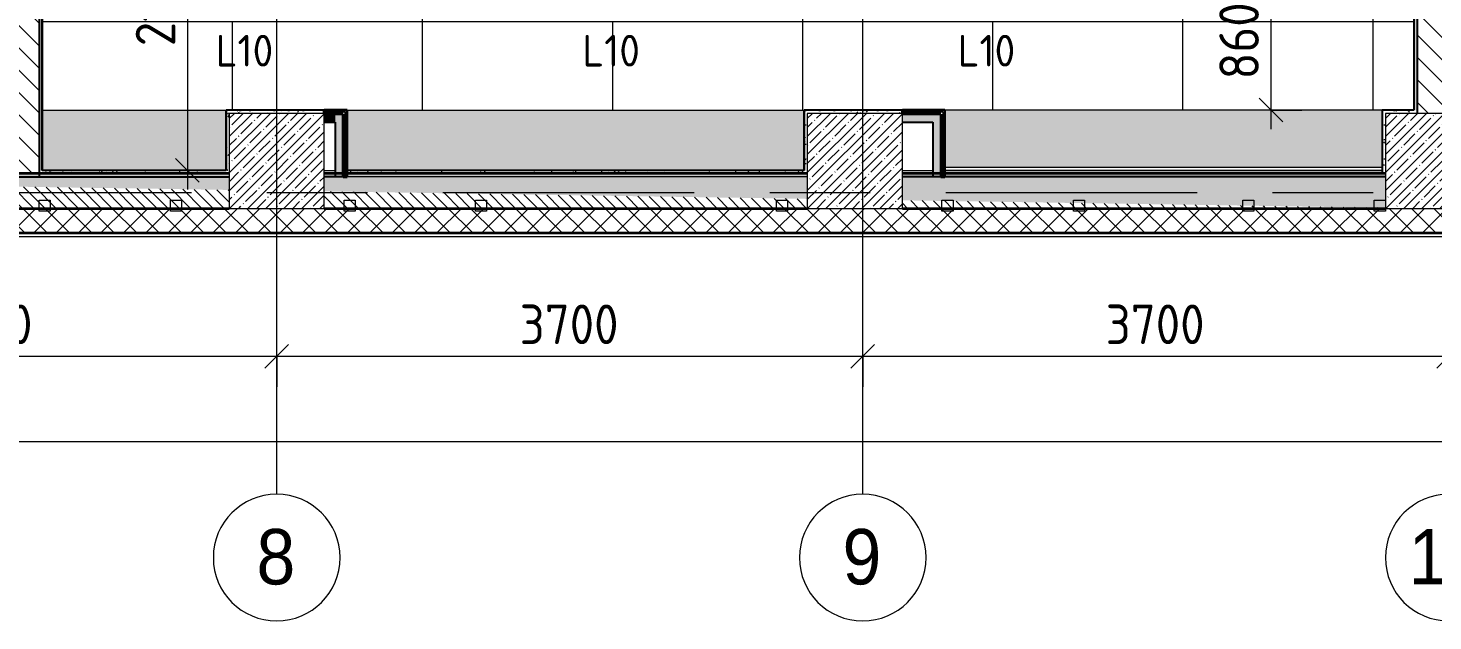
# Model space of a CAD drawing. Header units: millimetres. Extents: x -3377 to 186574, y -8553 to 29000.
# Drawn here: x 20641 to 29510, y -2706 to 1039 of the extents above; entities that cross this region are included whole.
import ezdxf

# ---------------------------------------------------------------- set-up
doc = ezdxf.new("R2010")
doc.units = ezdxf.units.MM
doc.linetypes.add('Осевая', pattern=[3175, 635, -476.25, 1587.5, -476.25])
for name, color, linetype, lineweight in [('A-ANNO-DIMS', 7, 'Continuous', 9), ('A-ANNO-DIMS-100', 7, 'Continuous', 9), ('A-CLNG-PATT', 7, 'Continuous', 9), ('A-GLAZ', 7, 'Continuous', 9), ('A-GLAZ-1', 7, 'Continuous', 13), ('A-WALL', 7, 'Continuous', 9), ('E-LITE-EQPM-IDEN', 7, 'Continuous', 9), ('I-WALL', 7, 'Continuous', 9), ('S-COLS', 7, 'Continuous', 9), ('Оси', 7, 'Continuous', 9), ('Оси-1', 7, 'Continuous', 20), ('Оси-2', 7, 'Осевая', 9)]:
    doc.layers.add(name, color=color, linetype=linetype, lineweight=lineweight)
for name, color, linetype, lineweight, true_color in [('A-CLNG-1', 7, 'Continuous', 9, 0xc0c0c0), ('A-WALL-1', 7, 'Continuous', 35, 0x3c3c3c), ('A-WALL-2', 7, 'Continuous', 25, 0x3c3c3c), ('A-WALL-FNSH-1', 7, 'Continuous', 9, 0x3c3c3c), ('A-WALL-FNSH-2', 7, 'Continuous', 13, 0x3c3c3c)]:
    doc.layers.add(name, color=color, linetype=linetype, lineweight=lineweight, true_color=true_color)
doc.layers.add('A-CLNG-PATT-1', color=7, linetype='Continuous', lineweight=9, transparency=1)
doc.styles.add('Arial', font='arial.ttf', dxfattribs={"width": 0.9, "height": 350})
doc.styles.add('GOST Common_1', font='GOST_Common.ttf', dxfattribs={"height": 200})
doc.styles.add('ISOCPEUR', font='isocpeur.ttf', dxfattribs={"width": 0.9, "height": 250})
doc.dimstyles.new('ISO-2_5_0_9К_БОЛЬШОЙ', dxfattribs={"dimscale": 304.8, "dimtxt": 248.995294, "dimasz": 0.492126, "dimexe": 0.393701, "dimexo": 0.984252, "dimgap": 0, "dimtad": 1, "dimdec": 0, "dimrnd": 10, "dimzin": 0, "dimdsep": 46, "dimtxsty": 'ISOCPEUR', "dimblk1": 'OBLIQUE', "dimblk2": 'OBLIQUE', "dimsah": 1, "dimcen": 0.09, "dimdle": 0.393701, "dimazin": 0, "dimtfac": 1, "dimtdec": 4, "dimtix": 1, "dimtmove": 0, "dimatfit": 3, "dimfxl": 1, "dimtvp": 1, "dimtolj": 1, "dimtzin": 0, "dimarcsym": 2})
pattern_1 = [(135, (0, 0), (-70.71068, -70.71068), [])]
pattern_2 = [(0, (0, 0), (121.92, 30.48), [10.058, -81.382, 10.058, -81.382, -487.68]), (0, (0, 0), (121.92, 30.48), [-182.88, 10.058, -172.822, 10.058, -81.382, -213.36]), (0, (0, 0), (121.92, 30.48), [-457.2, 10.058, -50.902, 10.058, -142.342]), (120, (45.72, 15.24), (-87.356454, 90.345817), [10.058, -81.382, 10.058, -81.382, -487.68]), (120, (45.72, 15.24), (-87.356454, 90.345817), [-182.88, 10.058, -172.822, 10.058, -81.382, -213.36]), (120, (45.72, 15.24), (-87.356454, 90.345817), [-457.2, 10.058, -50.902, 10.058, -142.342]), (240, (60.96, 76.2), (-34.563546, -120.825817), [10.058, -81.382, 10.058, -81.382, -487.68]), (240, (60.96, 76.2), (-34.563546, -120.825817), [-182.88, 10.058, -172.822, 10.058, -81.382, -213.36]), (240, (60.96, 76.2), (-34.563546, -120.825817), [-457.2, 10.058, -50.902, 10.058, -142.342])]
pattern_3 = [(45, (0, 0), (-106.066, 106.066), []), (135, (0, 0), (-106.066, -106.066), [])]

# ---------------------------------------------------------------- blocks, each defined once
blk = doc.blocks.new('BSC_Колонна _Прямоугольная - 600х600-V1-План расстановки осветительного оборудования 1 этажа в осях 1-12')
at = {"layer": 'S-COLS'}
h = blk.add_hatch(dxfattribs=at)
h.set_pattern_fill('FP_3', color=256, style=0, pattern_type=2)
h.set_pattern_definition([(45, (-25860, -200), (-57.02463, 57.02463), []), (45, (-25802.975, -200), (-57.02463, 57.02463), [100.806, -20.161, 3.353, -16.808])])
h.paths.add_polyline_path([(300, -300), (300, 300), (-300, 300), (-300, -300)])
for p, q in [((300, 300), (-300, 300)), ((-300, 300), (-300, -300)), ((300, -300), (300, 300)), ((-300, -300), (300, -300))]:
    blk.add_line(p, q, dxfattribs=at)
blk = doc.blocks.new('BSC_Колонна _Прямоугольная - 600х600-V2-План расстановки осветительного оборудования 1 этажа в осях 1-12')
at = {"layer": 'S-COLS'}
h = blk.add_hatch(dxfattribs=at)
h.set_pattern_fill('FP_4', color=256, style=0, pattern_type=2)
h.set_pattern_definition([(45, (-29509.74, -200), (-57.02463, 57.02463), []), (45, (-29452.72, -200), (-57.02463, 57.02463), [100.806, -20.161, 3.353, -16.808])])
h.paths.add_polyline_path([(-69.7, -300), (300, -300), (300, 300), (-300, 300), (-300, -300)])
for p, q in [((300, 300), (-300, 300)), ((-300, 300), (-300, -300)), ((300, -300), (300, 300)), ((-300, -300), (300, -300))]:
    blk.add_line(p, q, dxfattribs=at)
blk = doc.blocks.new('120_Окно_СКБ_1Ст - 120_Окно_СКБ_1Ст 900х2500_h_-22445987-План расстановки осветительного оборудования 1 этажа в осях 1-12')
at = {"layer": 'A-GLAZ-1'}
for p, q in [((-450, -127), (-450, -57)), ((-450, -57), (-380, -57)), ((-380, -57), (-380, -127)), ((380, -127), (380, -57)), ((380, -57), (450, -57)), ((450, -57), (450, -127)), ((-380, -127), (-450, -127)), ((450, -127), (380, -127))]:
    blk.add_line(p, q, dxfattribs=at)
blk = doc.blocks.new('120_Окно_СКБ_2Ст - 120_Окно_СКБ_2Ст 2800х2500_створка_-22445922-План расстановки осветительного оборудования 1 этажа в осях 1-12')
at = {"layer": 'A-GLAZ-1'}
for p, q in [((-1400, -127), (-1400, -57)), ((-1400, -57), (-1330, -57)), ((-1330, -57), (-1330, -127)), ((500, -127), (500, -57)), ((500, -57), (570, -57)), ((570, -57), (570, -127)), ((1330, -127), (1330, -57)), ((1330, -57), (1400, -57)), ((1400, -57), (1400, -127)), ((-1330, -127), (-1400, -127)), ((570, -127), (500, -127)), ((1400, -127), (1330, -127))]:
    blk.add_line(p, q, dxfattribs=at)
blk = doc.blocks.new('120_Окно_СКБ_1Ст - 120_Окно_СКБ_1Ст 900х2500_h_-20664874-План расстановки осветительного оборудования 1 этажа в осях 1-12')
at = {"layer": 'A-GLAZ-1'}
for p, q in [((-450, -127), (-450, -57)), ((-450, -57), (-380, -57)), ((-380, -57), (-380, -127)), ((380, -127), (380, -57)), ((380, -57), (450, -57)), ((450, -57), (450, -127)), ((-380, -127), (-450, -127)), ((450, -127), (380, -127))]:
    blk.add_line(p, q, dxfattribs=at)
blk = doc.blocks.new('BSC_Колонна _Прямоугольная - 600х600-V39-План расстановки осветительного оборудования 1 этажа в осях 1-12')
at = {"layer": 'S-COLS'}
h = blk.add_hatch(dxfattribs=at)
h.set_pattern_fill('FP_56', color=256, style=0, pattern_type=2)
h.set_pattern_definition([(45, (-22210, -200), (-57.02463, 57.02463), []), (45, (-22152.975, -200), (-57.02463, 57.02463), [100.806, -20.161, 3.353, -16.808])])
h.paths.add_polyline_path([(252.7, -300), (300, -300), (300, 300), (-300, 300), (-300, -300)])
for p, q in [((300, 300), (-300, 300)), ((-300, 300), (-300, -300)), ((300, -300), (300, 300)), ((-300, -300), (300, -300))]:
    blk.add_line(p, q, dxfattribs=at)
blk = doc.blocks.new('Ось сетки - D8-29747960-План расстановки осветительного оборудования 1 этажа в осях 1-12')
at = {"layer": 'Оси-1'}
for start, end in [(360, 180), (180, 360)]:
    blk.add_arc((0, 0), 4, start, end, dxfattribs=at)
blk = doc.blocks.new('DIMBLOCK7-План расстановки осветительного оборудования 1 этажа в осях 1-12')
at = {"layer": 'A-ANNO-DIMS-100'}
for p, q in [((18510, -1228.1), (18510, -914.2)), ((22210, -1228.1), (22210, -914.2)), ((18510, -1034.2), (22210, -1034.2)), ((18510, -1034.2), (18510, -1228.1)), ((22210, -1034.2), (22210, -1228.1))]:
    blk.add_line(p, q, dxfattribs=at)
at = {"layer": 'A-ANNO-DIMS-100', "lineweight": 20}
for p, q in [((18510, -1034.2), (18585, -959.2)), ((22210, -1034.2), (22285, -959.2)), ((18510, -1034.2), (18435, -1109.2)), ((22210, -1034.2), (22135, -1109.2))]:
    blk.add_line(p, q, dxfattribs=at)
at = {"layer": 'A-ANNO-DIMS-100', "color": 0, "insert": (20044, -707.6), "char_height": 250, "width": 758.478, "attachment_point": 1, "line_spacing_factor": 1.149209, "style": 'ISOCPEUR'}
blk.add_mtext('3700', dxfattribs=at)
blk = doc.blocks.new('_Oblique')
at = {"color": 0, "linetype": 'ByBlock', "lineweight": -2}
blk.add_line((-0.5, -0.5), (0.5, 0.5), dxfattribs=at)
blk = doc.blocks.new('DIMBLOCK8-План расстановки осветительного оборудования 1 этажа в осях 1-12')
at = {"layer": 'A-ANNO-DIMS-100'}
for p, q in [((22210, -1228.1), (22210, -914.2)), ((25910, -1228.1), (25910, -914.2)), ((22210, -1034.2), (25910, -1034.2)), ((22210, -1034.2), (22210, -1228.1)), ((25910, -1034.2), (25910, -1228.1))]:
    blk.add_line(p, q, dxfattribs=at)
at = {"layer": 'A-ANNO-DIMS-100', "lineweight": 20}
for p, q in [((22210, -1034.2), (22285, -959.2)), ((25910, -1034.2), (25985, -959.2)), ((22210, -1034.2), (22135, -1109.2)), ((25910, -1034.2), (25835, -1109.2))]:
    blk.add_line(p, q, dxfattribs=at)
at = {"layer": 'A-ANNO-DIMS-100', "color": 0, "insert": (23744, -707.6), "char_height": 250, "width": 758.478, "attachment_point": 1, "line_spacing_factor": 1.149209, "style": 'ISOCPEUR'}
blk.add_mtext('3700', dxfattribs=at)
blk = doc.blocks.new('DIMBLOCK9-План расстановки осветительного оборудования 1 этажа в осях 1-12')
at = {"layer": 'A-ANNO-DIMS-100'}
for p, q in [((25910, -1228.1), (25910, -914.2)), ((29610, -1228.1), (29610, -914.2)), ((25910, -1034.2), (29610, -1034.2)), ((25910, -1034.2), (25910, -1228.1)), ((29610, -1034.2), (29610, -1228.1))]:
    blk.add_line(p, q, dxfattribs=at)
at = {"layer": 'A-ANNO-DIMS-100', "lineweight": 20}
for p, q in [((25910, -1034.2), (25985, -959.2)), ((29610, -1034.2), (29685, -959.2)), ((25910, -1034.2), (25835, -1109.2)), ((29610, -1034.2), (29535, -1109.2))]:
    blk.add_line(p, q, dxfattribs=at)
at = {"layer": 'A-ANNO-DIMS-100', "color": 0, "insert": (27444, -707.6), "char_height": 250, "width": 758.478, "attachment_point": 1, "line_spacing_factor": 1.149209, "style": 'ISOCPEUR'}
blk.add_mtext('3700', dxfattribs=at)
blk = doc.blocks.new('DIMBLOCK25-План расстановки осветительного оборудования 1 этажа в осях 1-12')
at = {"layer": 'A-ANNO-DIMS-100'}
for p, q in [((110, -1766), (110, -1452.1)), ((38310, -1766), (38310, -1452.1)), ((-10, -1572.1), (38430, -1572.1)), ((110, -1572.1), (110, -1766)), ((38310, -1572.1), (38310, -1766))]:
    blk.add_line(p, q, dxfattribs=at)
at = {"layer": 'A-ANNO-DIMS-100', "lineweight": 20}
for p, q in [((110, -1572.1), (185, -1497.1)), ((38310, -1572.1), (38385, -1497.1)), ((110, -1572.1), (35, -1647.1)), ((38310, -1572.1), (38235, -1647.1))]:
    blk.add_line(p, q, dxfattribs=at)
at = {"layer": 'A-ANNO-DIMS-100', "color": 0, "insert": (18815, -1245.4), "char_height": 250, "width": 948.097, "attachment_point": 1, "line_spacing_factor": 1.149209, "style": 'ISOCPEUR'}
blk.add_mtext('38200', dxfattribs=at)
blk = doc.blocks.new('DIMBLOCK104-План расстановки осветительного оборудования 1 этажа в осях 1-12')
at = {"layer": 'A-ANNO-DIMS-100', "lineweight": 20}
for p, q in [((21646.6, 2297.5), (21571.6, 2372.5)), ((21646.6, 2297.5), (21721.6, 2222.5)), ((21646.6, 140), (21571.6, 215)), ((21646.6, 140), (21721.6, 65))]:
    blk.add_line(p, q, dxfattribs=at)
at = {"layer": 'A-ANNO-DIMS-100'}
for p, q in [((21656, 2297.5), (21526.6, 2297.5)), ((21646.6, 2297.5), (21646.6, 20)), ((21646.6, 2297.5), (21656, 2297.5)), ((21452.7, 140), (21766.6, 140)), ((21646.6, 140), (21452.7, 140))]:
    blk.add_line(p, q, dxfattribs=at)
at = {"layer": 'A-ANNO-DIMS-100', "color": 0, "insert": (21320, 924.3), "char_height": 250, "width": 706.764, "attachment_point": 1, "rotation": 90, "line_spacing_factor": 1.149209, "style": 'ISOCPEUR'}
blk.add_mtext('2160', dxfattribs=at)
blk = doc.blocks.new('DIMBLOCK109-План расстановки осветительного оборудования 1 этажа в осях 1-12')
at = {"layer": 'A-ANNO-DIMS-100', "lineweight": 20}
for p, q in [((28487.8, 1381.5), (28412.8, 1456.5)), ((28487.8, 1381.5), (28562.8, 1306.5)), ((28487.8, 521), (28412.8, 596)), ((28487.8, 521), (28562.8, 446))]:
    blk.add_line(p, q, dxfattribs=at)
at = {"layer": 'A-ANNO-DIMS-100'}
for p, q in [((27944.8, 1381.5), (28607.8, 1381.5)), ((28487.8, 1381.5), (27944.8, 1381.5)), ((28487.8, 401), (28487.8, 1381.5)), ((28681.7, 521), (28367.8, 521)), ((28487.8, 521), (28681.7, 521))]:
    blk.add_line(p, q, dxfattribs=at)
at = {"layer": 'A-ANNO-DIMS-100', "color": 0, "insert": (28161.1, 714.2), "char_height": 250, "width": 568.858, "attachment_point": 1, "rotation": 90, "line_spacing_factor": 1.149209, "style": 'ISOCPEUR'}
blk.add_mtext('860', dxfattribs=at)

msp = doc.modelspace()

# ---------------------------------------------------------------- hatches: boundary and pattern name
at = {"layer": 'A-CLNG-PATT'}
h = msp.add_hatch(dxfattribs=at)
h.set_pattern_fill('FP_88', color=256, style=0, pattern_type=2)
h.set_pattern_definition([(180, (21931, 1679), (7e-14, -600), []), (270, (21931, 1679), (1200, 7e-14), [])])
h.paths.add_polyline_path([(26499.4, 521), (29389.7, 521), (29389.7, 6970), (27540, 6970), (27540, 7660), (26180, 7659), (26180, 6970), (24990, 6971), (24990, 7680), (22530, 7680), (22530, 7280), (21890, 7280), (21889, 7660), (20730, 7660), (20731, 521), (26429.5, 521)])
h.paths.add_polyline_path([(27930, 1081.5), (26730, 1081.5), (26730, 1681.5), (27930, 1681.5), (27930, 1361.8)])
h.paths.add_polyline_path([(25530, 1081.5), (24330, 1081.5), (24330, 1681.5), (25530, 1681.5), (25530, 1334.4)])
h.paths.add_polyline_path([(22462.7, 1081.5), (21930, 1081.5), (21930, 1681.5), (23130, 1681.5), (23130, 1081.5)])
h.paths.add_polyline_path([(27844.9, 3481.5), (26730, 3481.5), (26730, 4081.5), (27930, 4081.5), (27930, 3481.5)])
h.paths.add_polyline_path([(25153.8, 3481.5), (24330, 3481.5), (24330, 4081.5), (25530, 4081.5), (25530, 3481.5)])
h.paths.add_polyline_path([(22462.7, 3481.5), (21930, 3481.5), (21930, 4081.5), (23130, 4081.5), (23130, 3481.5)])
h.paths.add_polyline_path([(27844.9, 5881.5), (26730, 5881.5), (26730, 6481.5), (27930, 6481.5), (27930, 5881.5)])
h.paths.add_polyline_path([(25530, 5881.5), (24330, 5881.5), (24330, 6481.5), (25530, 6481.5), (25530, 6353.2)])
h.paths.add_polyline_path([(23130, 5881.5), (21930, 5881.5), (21930, 6481.5), (23130, 6481.5), (23130, 6353.2)])
at = {"layer": 'A-CLNG-PATT-1'}
h = msp.add_hatch(color=256, dxfattribs=at)
h.paths.add_polyline_path([(20731, 141), (21889, 141), (21889, 521), (20731, 521), (20731, 141.3)])
h.paths.add_polyline_path([(25153.8, 141), (25539, 141), (25539, 521), (22656, 521), (22656, 141), (24330, 141)])
h.paths.add_polyline_path([(27844.9, 161), (29188.7, 161), (29188.7, 521), (26429.5, 521), (26429.5, 161), (26499.4, 161)])
at = {"layer": 'A-WALL'}
h = msp.add_hatch(dxfattribs=at)
h.set_pattern_fill('FP_24', color=256, style=0, pattern_type=2)
h.set_pattern_definition([(135, (0, 0), (-35.35534, -35.35534), [])])
h.paths.add_polyline_path([(29209.7, -100), (29209.7, -96.4), (26160, -49.3), (26160, -100), (27844.9, -100)])
h.paths.add_polyline_path([(6315.8, -100), (21910, -100), (21910, 16.3), (19634.7, 51.4), (20396.4, 100), (3730, 100), (3730, -100)])
h.paths.add_polyline_path([(25560, -100), (25560, -40.1), (22510, 7), (22510, -100), (25153.8, -100)])
h = msp.add_hatch(dxfattribs=at)
h.set_pattern_fill('FP_6', color=256, style=0, pattern_type=2)
h.set_pattern_definition([(45, (0, 0), (-70.71068, 70.71068), []), (135, (0, 0), (-70.71068, -70.71068), [])])
h.paths.add_polyline_path([(38287.7, -250), (38287.7, -100), (-260, -100), (-260, -250), (37990, -250)])
at = {"layer": 'I-WALL'}
h = msp.add_hatch(dxfattribs=at)
h.set_pattern_fill('FP_15', color=256, style=0, pattern_type=2)
h.set_pattern_definition(pattern_1)
h.paths.add_polyline_path([(20510, 120), (20710, 120), (20709.6, 7680), (20510, 7680), (20510, 127.2)])
h = msp.add_hatch(dxfattribs=at)
h.set_pattern_fill('FP_85', color=256, style=0, pattern_type=2)
h.set_pattern_definition(pattern_2)
h.paths.add_polyline_path([(20710, 140), (20730, 141), (20730, 7680), (20710, 7679.6), (20710, 141)])
h = msp.add_hatch(dxfattribs=at)
h.set_pattern_fill('FP_15', color=256, style=0, pattern_type=2)
h.set_pattern_definition(pattern_1)
h.paths.add_polyline_path([(29409.7, 500), (29609.7, 500), (29609.7, 7300), (29409.7, 7300), (29409.7, 505.1)])
h = msp.add_hatch(dxfattribs=at)
h.set_pattern_fill('FP_85', color=256, style=0, pattern_type=2)
h.set_pattern_definition(pattern_2)
h.paths.add_polyline_path([(29409.7, 520), (29409.7, 6990), (29389.7, 6990), (29389.7, 520), (29394.5, 520)])
h = msp.add_hatch(dxfattribs=at)
h.set_pattern_fill('FP_85', color=256, style=0, pattern_type=2)
h.set_pattern_definition(pattern_2)
h.paths.add_polyline_path([(21890, 140), (21910, 141), (21910, 520), (21890, 520), (21890, 141)])
h = msp.add_hatch(dxfattribs=at)
h.set_pattern_fill('FP_85', color=256, style=0, pattern_type=2)
h.set_pattern_definition(pattern_2)
h.paths.add_polyline_path([(22510, 500), (22510, 520), (21910, 520), (21910, 500), (22462.7, 500)])
h = msp.add_hatch(dxfattribs=at)
h.set_pattern_fill('FP_92', color=256, style=0, pattern_type=2)
h.set_pattern_definition(pattern_3)
h.paths.add_polyline_path([(22510, 507.5), (22642.5, 507.5), (22642.5, 520), (22510, 520)])
h = msp.add_hatch(dxfattribs=at)
h.set_pattern_fill('FP_92', color=256, style=0, pattern_type=2)
h.set_pattern_definition(pattern_3)
h.paths.add_polyline_path([(22580, 495), (22630, 495), (22630, 507.5), (22510, 507.5), (22510, 495)])
for points in [[(22580, 445), (22580, 495), (22510, 495), (22510, 445)], [(22627.1, 120), (22630, 120), (22630, 495), (22580, 495), (22580, 120)], [(26353.5, 445), (26353.5, 495), (26160, 495), (26160, 445)], [(26400.6, 120), (26403.5, 120), (26403.5, 495), (26353.5, 495), (26353.5, 120)]]:
    msp.add_hatch(color=256, dxfattribs=at).paths.add_polyline_path(points)
h = msp.add_hatch(dxfattribs=at)
h.set_pattern_fill('FP_92', color=256, style=0, pattern_type=2)
h.set_pattern_definition(pattern_3)
h.paths.add_polyline_path([(22642.5, 120), (22642.5, 507.5), (22630, 507.5), (22630, 120), (22641.9, 120)])
h = msp.add_hatch(dxfattribs=at)
h.set_pattern_fill('FP_92', color=256, style=0, pattern_type=2)
h.set_pattern_definition(pattern_3)
h.paths.add_polyline_path([(22642.5, 120), (22655, 120), (22655, 520), (22642.5, 520), (22642.5, 140)])
h = msp.add_hatch(dxfattribs=at)
h.set_pattern_fill('FP_85', color=256, style=0, pattern_type=2)
h.set_pattern_definition(pattern_2)
h.paths.add_polyline_path([(25560, 140), (25560, 520), (25540, 520), (25540, 140)])
h = msp.add_hatch(dxfattribs=at)
h.set_pattern_fill('FP_85', color=256, style=0, pattern_type=2)
h.set_pattern_definition(pattern_2)
h.paths.add_polyline_path([(26160, 500), (26160, 520), (25560, 520), (25560, 500), (25826.6, 500)])
h = msp.add_hatch(dxfattribs=at)
h.set_pattern_fill('FP_92', color=256, style=0, pattern_type=2)
h.set_pattern_definition(pattern_3)
h.paths.add_polyline_path([(26416, 507.5), (26416, 520), (26160, 520), (26160, 507.5), (26403.5, 507.5)])
h = msp.add_hatch(dxfattribs=at)
h.set_pattern_fill('FP_92', color=256, style=0, pattern_type=2)
h.set_pattern_definition(pattern_3)
h.paths.add_polyline_path([(26160, 495), (26403.5, 495), (26403.5, 507.5), (26160, 507.5), (26160, 500)])
h = msp.add_hatch(dxfattribs=at)
h.set_pattern_fill('FP_92', color=256, style=0, pattern_type=2)
h.set_pattern_definition(pattern_3)
h.paths.add_polyline_path([(26416, 120), (26416, 507.5), (26403.5, 507.5), (26403.5, 120), (26415.4, 120)])
h = msp.add_hatch(dxfattribs=at)
h.set_pattern_fill('FP_92', color=256, style=0, pattern_type=2)
h.set_pattern_definition(pattern_3)
h.paths.add_polyline_path([(26428.5, 120), (26428.5, 520), (26416, 520), (26416, 120), (26427.9, 120)])
h = msp.add_hatch(dxfattribs=at)
h.set_pattern_fill('FP_85', color=256, style=0, pattern_type=2)
h.set_pattern_definition(pattern_2)
h.paths.add_polyline_path([(29190.5, 120), (29209.7, 120), (29209.7, 520), (29189.7, 520), (29189.7, 120)])
h = msp.add_hatch(dxfattribs=at)
h.set_pattern_fill('FP_85', color=256, style=0, pattern_type=2)
h.set_pattern_definition(pattern_2)
h.paths.add_polyline_path([(29389.7, 500), (29409.7, 500), (29409.7, 520), (29209.7, 520), (29209.7, 500)])
h = msp.add_hatch(dxfattribs=at)
h.set_pattern_fill('FP_1', color=256, style=0, pattern_type=2)
h.set_pattern_definition([(45, (0, 0), (-57.02463, 57.02463), []), (45, (57.025, 0), (-57.02463, 57.02463), [100.806, -20.161, 3.353, -16.808])])
h.paths.add_polyline_path([(37970, -100), (37970, 100), (37990, 100), (37990, 120), (33610, 120), (33610, -100), (35918.3, -100)])
h.paths.add_polyline_path([(33010, -100), (33010, 120), (29809.7, 119.5), (29809.7, -100), (30536.1, -100)])
h.paths.add_polyline_path([(29209.7, -96.4), (29209.7, 120), (26160, 120), (26160, -49.3), (27844.9, -75.4)])
h.paths.add_polyline_path([(25560, -40.1), (25560, 120), (22510, 120), (22510, 7), (25153.8, -33.8)])
h.paths.add_polyline_path([(21910, 16.3), (21910, 120), (17260, 120), (17260, 100), (20396.4, 100), (19634.7, 51.4), (21522.7, 22.3)])
h.paths.add_polyline_path([(12160, 100), (12160, 120), (8260, 120), (8260, 100), (12139, 100)])
h.paths.add_polyline_path([(12760, 100), (16660, 100), (16660, 120), (12760, 120)])
h.paths.add_polyline_path([(6315.8, 100), (7660, 100), (7660, 120), (3730, 120), (3730, 100), (3750, 100)])
h = msp.add_hatch(dxfattribs=at)
h.set_pattern_fill('FP_85', color=256, style=0, pattern_type=2)
h.set_pattern_definition(pattern_2)
h.paths.add_polyline_path([(21900, 120), (21910, 120), (21910, 140), (20710, 140), (20710, 120), (21300, 120)])
h = msp.add_hatch(dxfattribs=at)
h.set_pattern_fill('FP_85', color=256, style=0, pattern_type=2)
h.set_pattern_definition(pattern_2)
h.paths.add_polyline_path([(25413.6, 120), (25560, 120), (25560, 140), (22655, 140), (22656, 120), (25153.8, 120)])

# ---------------------------------------------------------------- linework, layer by layer
at = {"layer": 'A-CLNG-1'}
for p, q in [((20731, 521), (21889, 521)), ((22656, 521), (25539, 521)), ((26429.5, 521), (26429.5, 161)), ((29188.7, 521), (26429.5, 521)), ((29188.7, 161), (29188.7, 521)), ((29388.7, 521), (29389.7, 521)), ((20731, 141), (21889, 141)), ((22656, 141), (25539, 141)), ((26429.5, 161), (29188.7, 161))]:
    msp.add_line(p, q, dxfattribs=at)
at = {"layer": 'A-WALL'}
for p, q in [((22642.5, 507.5), (22510, 507.5)), ((22642.5, 100), (22642.5, 507.5)), ((26416, 507.5), (26160, 507.5)), ((26416, 507.5), (26416, 100)), ((25560, 100), (22655, 100)), ((-260, -250), (38287.7, -250)), ((38287.7, -280), (-290, -280))]:
    msp.add_line(p, q, dxfattribs=at)
at = {"layer": 'A-WALL-1'}
for p, q in [((22510, 500), (22510, 520)), ((22655, 520), (22510, 520)), ((22630, 495), (22510, 495)), ((22630, 100), (22630, 495)), ((22655, 100), (22655, 520)), ((26160, 500), (26160, 520)), ((26428.5, 520), (26160, 520)), ((26403.5, 495), (26160, 495)), ((26403.5, 495), (26403.5, 100)), ((26428.5, 100), (26428.5, 520)), ((21910, 120), (17260, 120)), ((25560, 120), (22510, 120)), ((22630, 100), (22655, 100)), ((29209.7, 120), (26160, 120)), ((26403.5, 100), (26428.5, 100)), ((17260, -100), (21910, -100)), ((22510, -100), (25560, -100)), ((26160, -100), (29209.7, -100))]:
    msp.add_line(p, q, dxfattribs=at)
at = {"layer": 'A-WALL-2'}
for p, q in [((20710, 7680), (20710, 100)), ((20730, 140), (20730, 7660)), ((29389.7, 6970), (29389.7, 520)), ((29409.7, 6990), (29409.7, 500)), ((21890, 520), (21890, 140)), ((22510, 520), (21890, 520)), ((22510, 445), (22580, 445)), ((22580, 445), (22580, 100)), ((25540, 520), (25540, 140)), ((26160, 520), (25540, 520)), ((26160, 445), (26353.5, 445)), ((26353.5, 445), (26353.5, 100)), ((29189.7, 520), (29189.7, 120)), ((29389.7, 520), (29189.7, 520)), ((16490, 100), (21910, 100)), ((21890, 140), (20730, 140)), ((22630, 100), (22510, 100)), ((25540, 140), (22655, 140)), ((29209.7, 100), (26160, 100))]:
    msp.add_line(p, q, dxfattribs=at)
at = {"layer": 'A-WALL-FNSH-1'}
msp.add_line((-268, -258), (38287.7, -258), dxfattribs=at)
at = {"layer": 'A-WALL-FNSH-2'}
msp.add_line((-263, -253), (38287.7, -253), dxfattribs=at)
at = {"layer": 'I-WALL'}
for p, q in [((20731, 7659), (20731, 140)), ((29388.7, 520), (29388.7, 6969)), ((21889, 141), (21889, 521)), ((21889, 521), (22656, 521)), ((21890, 521), (21890, 520)), ((22656, 520), (22655, 520)), ((22656, 521), (22656, 141)), ((25539, 141), (25539, 521)), ((25539, 521), (26429.5, 521)), ((25540, 521), (25540, 520)), ((26429.5, 520), (26428.5, 520)), ((29188.7, 521), (29388.7, 521)), ((29189.7, 520), (29188.7, 520)), ((21610, 141), (21610, 140)), ((21889, 141), (21890, 141)), ((22510, 140), (22580, 140)), ((22655, 150), (22656, 150)), ((25435, 141), (25435, 140)), ((25539, 141), (25540, 141)), ((26160, 140), (26353.5, 140)), ((26428.5, 140), (29189.7, 140)), ((26429.5, 161), (26429.5, 120)), ((26429.5, 141), (29189.7, 141)), ((27310, 140), (27310, 141)), ((28309.7, 141), (28309.7, 140)), ((29188.7, 141), (29188.7, 161)), ((29189.7, 150), (29188.7, 150))]:
    msp.add_line(p, q, dxfattribs=at)
at = {"layer": 'Оси'}
for p, q in [((22210, -1906.3), (22210, 593.7)), ((25910, -1906.3), (25910, 593.7))]:
    msp.add_line(p, q, dxfattribs=at)
at = {"layer": 'Оси-2'}
for p, q in [((22210, 593.7), (22210, 24898.1)), ((25910, 593.7), (25910, 24898.1)), ((-77.3, 0), (35997.1, 0))]:
    msp.add_line(p, q, dxfattribs=at)

# ---------------------------------------------------------------- block references
at = {"layer": 'A-GLAZ', "rotation": 180}
for name, p in [('120_Окно_СКБ_1Ст - 120_Окно_СКБ_1Ст 900х2500_h_-22445987-План расстановки осветительного оборудования 1 этажа в осях 1-12', (21160, -175)), ('120_Окно_СКБ_2Ст - 120_Окно_СКБ_2Ст 2800х2500_створка_-22445922-План расстановки осветительного оборудования 1 этажа в осях 1-12', (24035, -175)), ('120_Окно_СКБ_1Ст - 120_Окно_СКБ_1Ст 900х2500_h_-20664874-План расстановки осветительного оборудования 1 этажа в осях 1-12', (26860, -175)), ('120_Окно_СКБ_1Ст - 120_Окно_СКБ_1Ст 900х2500_h_-20664874-План расстановки осветительного оборудования 1 этажа в осях 1-12', (28759.7, -175))]:
    msp.add_blockref(name, p, dxfattribs=at)
at = {"layer": 'S-COLS'}
for name, p in [('BSC_Колонна _Прямоугольная - 600х600-V39-План расстановки осветительного оборудования 1 этажа в осях 1-12', (22210, 200)), ('BSC_Колонна _Прямоугольная - 600х600-V1-План расстановки осветительного оборудования 1 этажа в осях 1-12', (25860, 200)), ('BSC_Колонна _Прямоугольная - 600х600-V2-План расстановки осветительного оборудования 1 этажа в осях 1-12', (29509.7, 200))]:
    msp.add_blockref(name, p, dxfattribs=at)
at = {"layer": 'Оси-1', "xscale": 99.99999999999993, "yscale": 99.99999999999993, "zscale": 99.99999999999993}
for p in [(22210, -2306.3), (25910, -2306.3), (29610, -2306.3)]:
    msp.add_blockref('Ось сетки - D8-29747960-План расстановки осветительного оборудования 1 этажа в осях 1-12', p, dxfattribs=at)

# ---------------------------------------------------------------- texts
at = {"layer": 'E-LITE-EQPM-IDEN', "char_height": 200, "width": 472.996, "attachment_point": 1, "style": 'GOST Common_1'}
for insert in [(21824.8, 996), (24140, 996), (26509.5, 996)]:
    msp.add_mtext('L10', dxfattribs=dict(at, insert=insert))
at = {"layer": 'Оси', "char_height": 350, "attachment_point": 1, "style": 'Arial'}
for s, insert, width in [('\\fArial|b0|i0|c204|p34|;\\W.9;8', (22082.5, -2125.6), 303.038), ('\\fArial|b0|i0|c204|p34|;\\W.9;9', (25782.5, -2125.6), 303.038), ('10', (29357.4, -2125.6), 606.076)]:
    msp.add_mtext(s, dxfattribs=dict(at, insert=insert, width=width))

# ---------------------------------------------------------------- dimensions: what is measured, and where the dimension line sits
at = {"layer": 'A-ANNO-DIMS'}
for base, p1, p2, override, picture, middle in [((21646.5898, 140), (21356, 2297.5299), (21752.6558, 140), {"dimpost": '<>', "dimfxl": 2193.68896}, 'DIMBLOCK104-План расстановки осветительного оборудования 1 этажа в осях 1-12', (21521.5898, 1218.765)), ((28487.75838, 1381.50001), (28381.69237, 521), (27644.77175, 1381.50001), {"dimpost": '<>', "dimfxl": 1132.921996}, 'DIMBLOCK109-План расстановки осветительного оборудования 1 этажа в осях 1-12', (28362.75838, 951.25))]:
    dim = msp.add_linear_dim(base=base, p1=p1, p2=p2, angle=90, dimstyle='ISO-2_5_0_9К_БОЛЬШОЙ', override=override, dxfattribs=at)
    dim.commit()
    dim.dimension.update_dxf_attribs({"geometry": picture, "text_midpoint": middle})
for base, p1, p2, override, picture, middle in [((22210, -1034.2), (18510, -928.1), (22210, -928.1), {"dimpost": '<>', "dimfxl": 3700}, 'DIMBLOCK7-План расстановки осветительного оборудования 1 этажа в осях 1-12', (20360, -909.2)), ((25910, -1034.2), (22210, -928.1), (25910, -928.1), {"dimpost": '<>', "dimfxl": 3700}, 'DIMBLOCK8-План расстановки осветительного оборудования 1 этажа в осях 1-12', (24060, -909.2)), ((29610, -1034.2), (25910, -928.1), (29610, -928.1), {"dimpost": '<>', "dimfxl": 3700}, 'DIMBLOCK9-План расстановки осветительного оборудования 1 этажа в осях 1-12', (27760, -909.2)), ((38310, -1572.1), (110, -1466), (38310, -1466), {"dimpost": '<>', "dimfxl": 38199.999966}, 'DIMBLOCK25-План расстановки осветительного оборудования 1 этажа в осях 1-12', (19210, -1447.1))]:
    dim = msp.add_linear_dim(base=base, p1=p1, p2=p2, dimstyle='ISO-2_5_0_9К_БОЛЬШОЙ', override=override, dxfattribs=at)
    dim.commit()
    dim.dimension.update_dxf_attribs({"geometry": picture, "text_midpoint": middle})

doc.saveas('drawing.dxf')
